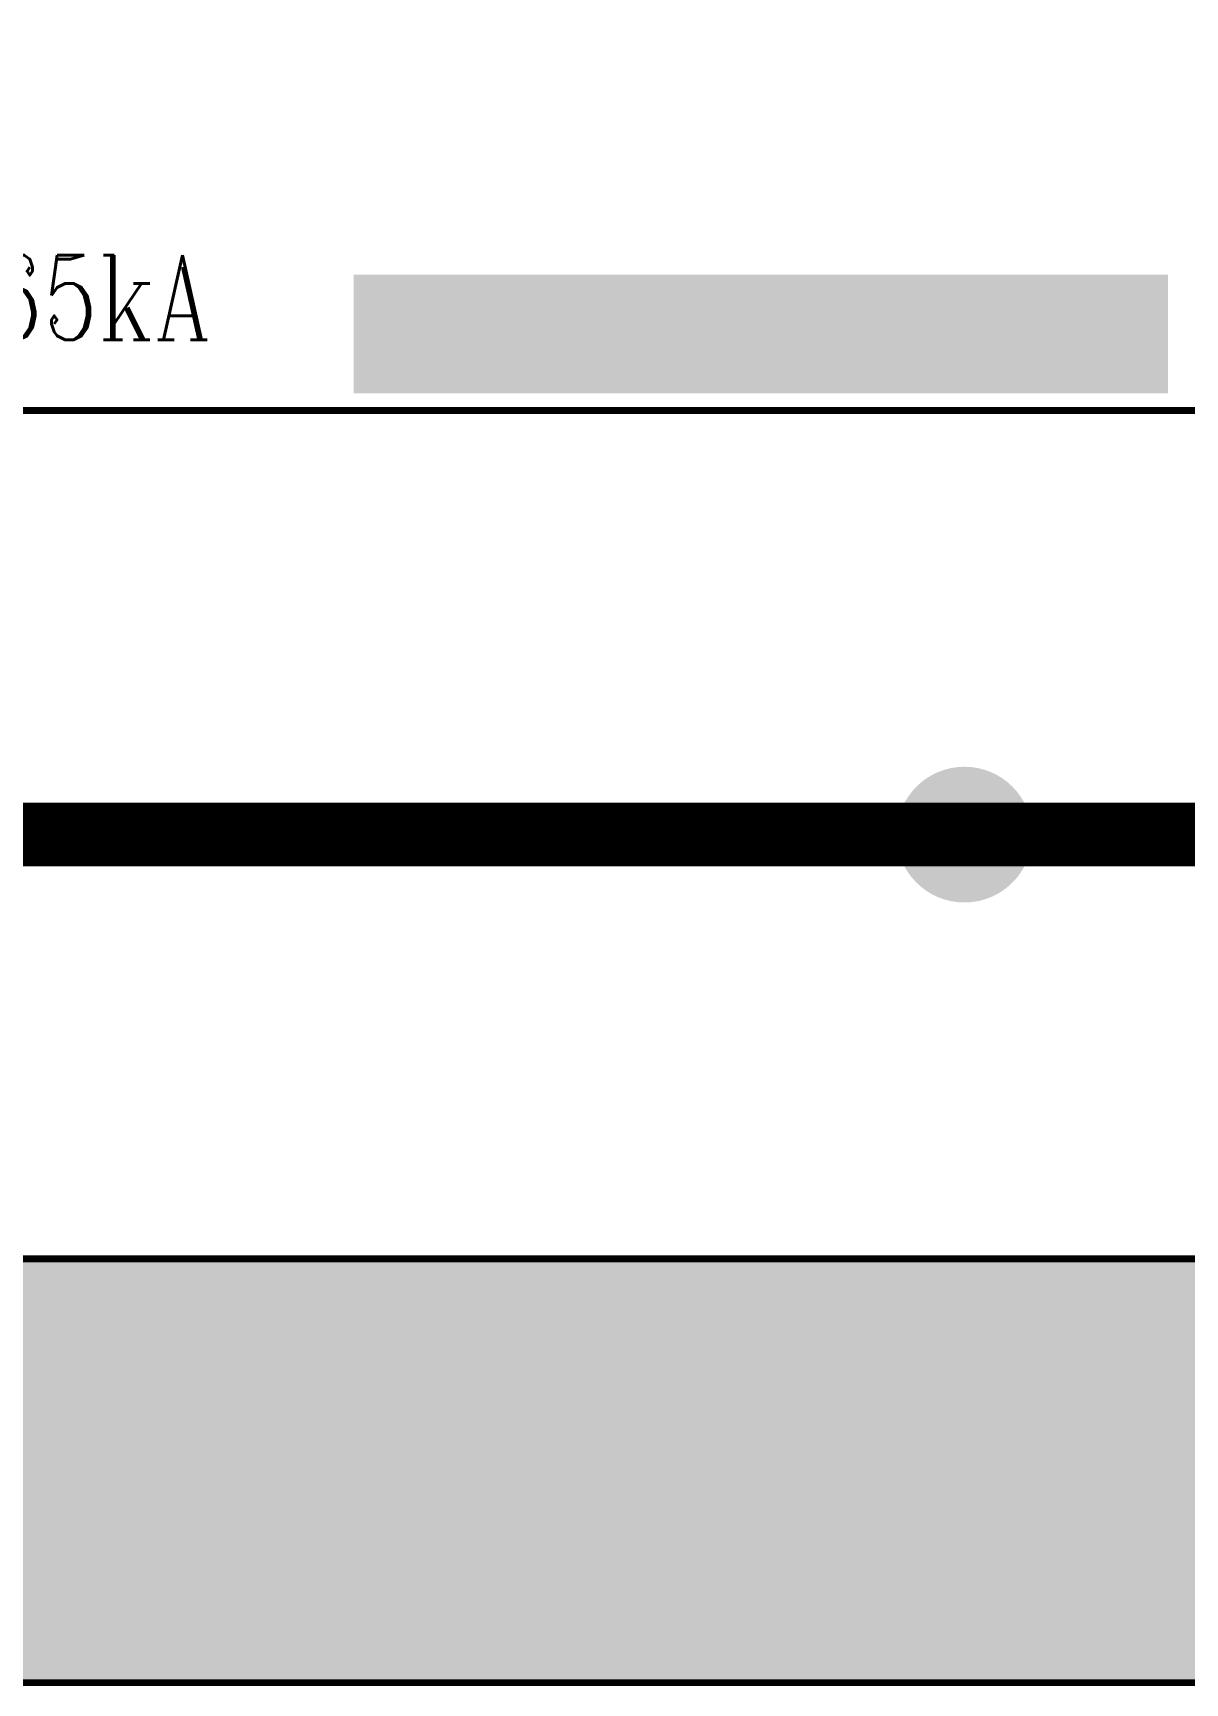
# Model space of a CAD drawing. Header units: millimetres. Extents: x -116965 to 323937, y 291661 to 566926.
# Drawn here: x -47407.6 to -47136.1, y 304837.4 to 305226.3 of the extents above; entities that cross this region are included whole.
import ezdxf

# ---------------------------------------------------------------- set-up
doc = ezdxf.new("R2010")
doc.units = ezdxf.units.MM
doc.layers.get('0').update_dxf_attribs({"lineweight": 18})
doc.layers.add('C00-00-00', color=7, linetype='Continuous')
doc.layers.add('C34-3A-40', color=7, linetype='Continuous', true_color=0x343a40)
doc.layers.add('C62-64-69', color=7, linetype='Continuous', true_color=0x626469)
doc.styles.add('hw_Block', font='complex.shx', dxfattribs={"width": 0.75})

msp = doc.modelspace()

# ---------------------------------------------------------------- hatches: boundary and pattern name
at = {"layer": 'C00-00-00'}
h = msp.add_hatch(color=256, dxfattribs=at)
h.dxf.hatch_style = 2
h.paths.add_polyline_path([(-47332.058056, 305169.307667), (-47140.084856, 305169.307667), (-47140.084856, 305141.311577), (-47332.058056, 305141.311577)])
h = msp.add_hatch(color=256, dxfattribs=at)
edge = h.paths.add_edge_path()
edge.add_arc((-47188.078156, 305037.326092), 15.997765, 0, 360)
at = {"layer": 'C34-3A-40'}
h = msp.add_hatch(color=256, dxfattribs=at)
h.dxf.hatch_style = 2
h.paths.add_polyline_path([(-47831.988262, 304937.340052), (-47132.085971, 304937.340052), (-47132.085971, 304837.354008), (-47831.988262, 304837.354008)])
at = {"layer": 'C62-64-69'}
h = msp.add_hatch(color=256, dxfattribs=at)
h.dxf.hatch_style = 2
h.paths.add_polyline_path([(-47416.046331, 304928.341308), (-47384.050796, 304928.341308), (-47384.050796, 304921.342283), (-47416.046331, 304921.342283)])
h = msp.add_hatch(color=256, dxfattribs=at)
h.dxf.hatch_style = 2
h.paths.add_polyline_path([(-47384.050796, 304928.341308), (-47352.055262, 304928.341308), (-47352.055262, 304921.342283), (-47384.050796, 304921.342283)])
h = msp.add_hatch(color=256, dxfattribs=at)
h.dxf.hatch_style = 2
h.paths.add_polyline_path([(-47384.050796, 304928.341308), (-47352.055262, 304928.341308), (-47352.055262, 304921.342283), (-47384.050796, 304921.342283)])
h = msp.add_hatch(color=256, dxfattribs=at)
h.dxf.hatch_style = 2
h.paths.add_polyline_path([(-47352.055262, 304928.341308), (-47320.059731, 304928.341308), (-47320.059731, 304921.342283), (-47352.055262, 304921.342283)])
h = msp.add_hatch(color=256, dxfattribs=at)
h.dxf.hatch_style = 2
h.paths.add_polyline_path([(-47352.055262, 304928.341308), (-47320.059731, 304928.341308), (-47320.059731, 304921.342283), (-47352.055262, 304921.342283)])
h = msp.add_hatch(color=256, dxfattribs=at)
h.dxf.hatch_style = 2
h.paths.add_polyline_path([(-47320.059731, 304928.341308), (-47288.064196, 304928.341308), (-47288.064196, 304921.342283), (-47320.059731, 304921.342283)])
h = msp.add_hatch(color=256, dxfattribs=at)
h.dxf.hatch_style = 2
h.paths.add_polyline_path([(-47320.059731, 304928.341308), (-47288.064196, 304928.341308), (-47288.064196, 304921.342283), (-47320.059731, 304921.342283)])
h = msp.add_hatch(color=256, dxfattribs=at)
h.dxf.hatch_style = 2
h.paths.add_polyline_path([(-47288.064196, 304928.341308), (-47256.068662, 304928.341308), (-47256.068662, 304921.342283), (-47288.064196, 304921.342283)])
h = msp.add_hatch(color=256, dxfattribs=at)
h.dxf.hatch_style = 2
h.paths.add_polyline_path([(-47288.064196, 304928.341308), (-47256.068662, 304928.341308), (-47256.068662, 304921.342283), (-47288.064196, 304921.342283)])
h = msp.add_hatch(color=256, dxfattribs=at)
h.dxf.hatch_style = 2
h.paths.add_polyline_path([(-47256.068662, 304928.341308), (-47224.073131, 304928.341308), (-47224.073131, 304921.342283), (-47256.068662, 304921.342283)])
h = msp.add_hatch(color=256, dxfattribs=at)
h.dxf.hatch_style = 2
h.paths.add_polyline_path([(-47224.073131, 304928.341308), (-47192.077596, 304928.341308), (-47192.077596, 304921.342283), (-47224.073131, 304921.342283)])
h = msp.add_hatch(color=256, dxfattribs=at)
h.dxf.hatch_style = 2
h.paths.add_polyline_path([(-47224.073131, 304928.341308), (-47192.077596, 304928.341308), (-47192.077596, 304921.342283), (-47224.073131, 304921.342283)])
h = msp.add_hatch(color=256, dxfattribs=at)
h.dxf.hatch_style = 2
h.paths.add_polyline_path([(-47192.077596, 304928.341308), (-47160.082062, 304928.341308), (-47160.082062, 304921.342283), (-47192.077596, 304921.342283)])
h = msp.add_hatch(color=256, dxfattribs=at)
h.dxf.hatch_style = 2
h.paths.add_polyline_path([(-47192.077596, 304928.341308), (-47160.082062, 304928.341308), (-47160.082062, 304921.342283), (-47192.077596, 304921.342283)])
h = msp.add_hatch(color=256, dxfattribs=at)
h.dxf.hatch_style = 2
h.paths.add_polyline_path([(-47160.082062, 304928.341308), (-47128.086531, 304928.341308), (-47128.086531, 304921.342283), (-47160.082062, 304921.342283)])
h = msp.add_hatch(color=256, dxfattribs=at)
h.dxf.hatch_style = 2
h.paths.add_polyline_path([(-47416.046331, 304921.342283), (-47384.050796, 304921.342283), (-47384.050796, 304919.342564), (-47416.046331, 304919.342564)])
h = msp.add_hatch(color=256, dxfattribs=at)
h.dxf.hatch_style = 2
h.paths.add_polyline_path([(-47416.046331, 304919.342564), (-47384.050796, 304919.342564), (-47384.050796, 304912.343539), (-47416.046331, 304912.343539)])
h = msp.add_hatch(color=256, dxfattribs=at)
h.dxf.hatch_style = 2
h.paths.add_polyline_path([(-47384.050796, 304921.342283), (-47352.055262, 304921.342283), (-47352.055262, 304919.342564), (-47384.050796, 304919.342564)])
h = msp.add_hatch(color=256, dxfattribs=at)
h.dxf.hatch_style = 2
h.paths.add_polyline_path([(-47384.050796, 304921.342283), (-47352.055262, 304921.342283), (-47352.055262, 304919.342564), (-47384.050796, 304919.342564)])
h = msp.add_hatch(color=256, dxfattribs=at)
h.dxf.hatch_style = 2
h.paths.add_polyline_path([(-47384.050796, 304919.342564), (-47352.055262, 304919.342564), (-47352.055262, 304912.343539), (-47384.050796, 304912.343539)])
h = msp.add_hatch(color=256, dxfattribs=at)
h.dxf.hatch_style = 2
h.paths.add_polyline_path([(-47384.050796, 304919.342564), (-47352.055262, 304919.342564), (-47352.055262, 304912.343539), (-47384.050796, 304912.343539)])
h = msp.add_hatch(color=256, dxfattribs=at)
h.dxf.hatch_style = 2
h.paths.add_polyline_path([(-47352.055262, 304921.342283), (-47320.059731, 304921.342283), (-47320.059731, 304919.342564), (-47352.055262, 304919.342564)])
h = msp.add_hatch(color=256, dxfattribs=at)
h.dxf.hatch_style = 2
h.paths.add_polyline_path([(-47352.055262, 304921.342283), (-47320.059731, 304921.342283), (-47320.059731, 304919.342564), (-47352.055262, 304919.342564)])
h = msp.add_hatch(color=256, dxfattribs=at)
h.dxf.hatch_style = 2
h.paths.add_polyline_path([(-47352.055262, 304919.342564), (-47320.059731, 304919.342564), (-47320.059731, 304912.343539), (-47352.055262, 304912.343539)])
h = msp.add_hatch(color=256, dxfattribs=at)
h.dxf.hatch_style = 2
h.paths.add_polyline_path([(-47352.055262, 304919.342564), (-47320.059731, 304919.342564), (-47320.059731, 304912.343539), (-47352.055262, 304912.343539)])
h = msp.add_hatch(color=256, dxfattribs=at)
h.dxf.hatch_style = 2
h.paths.add_polyline_path([(-47320.059731, 304921.342283), (-47288.064196, 304921.342283), (-47288.064196, 304919.342564), (-47320.059731, 304919.342564)])
h = msp.add_hatch(color=256, dxfattribs=at)
h.dxf.hatch_style = 2
h.paths.add_polyline_path([(-47320.059731, 304921.342283), (-47288.064196, 304921.342283), (-47288.064196, 304919.342564), (-47320.059731, 304919.342564)])
h = msp.add_hatch(color=256, dxfattribs=at)
h.dxf.hatch_style = 2
h.paths.add_polyline_path([(-47320.059731, 304919.342564), (-47288.064196, 304919.342564), (-47288.064196, 304912.343539), (-47320.059731, 304912.343539)])
h = msp.add_hatch(color=256, dxfattribs=at)
h.dxf.hatch_style = 2
h.paths.add_polyline_path([(-47320.059731, 304919.342564), (-47288.064196, 304919.342564), (-47288.064196, 304912.343539), (-47320.059731, 304912.343539)])
h = msp.add_hatch(color=256, dxfattribs=at)
h.dxf.hatch_style = 2
h.paths.add_polyline_path([(-47288.064196, 304921.342283), (-47256.068662, 304921.342283), (-47256.068662, 304919.342564), (-47288.064196, 304919.342564)])
h = msp.add_hatch(color=256, dxfattribs=at)
h.dxf.hatch_style = 2
h.paths.add_polyline_path([(-47288.064196, 304921.342283), (-47256.068662, 304921.342283), (-47256.068662, 304919.342564), (-47288.064196, 304919.342564)])
h = msp.add_hatch(color=256, dxfattribs=at)
h.dxf.hatch_style = 2
h.paths.add_polyline_path([(-47288.064196, 304919.342564), (-47256.068662, 304919.342564), (-47256.068662, 304912.343539), (-47288.064196, 304912.343539)])
h = msp.add_hatch(color=256, dxfattribs=at)
h.dxf.hatch_style = 2
h.paths.add_polyline_path([(-47288.064196, 304919.342564), (-47256.068662, 304919.342564), (-47256.068662, 304912.343539), (-47288.064196, 304912.343539)])
h = msp.add_hatch(color=256, dxfattribs=at)
h.dxf.hatch_style = 2
h.paths.add_polyline_path([(-47256.068662, 304921.342283), (-47224.073131, 304921.342283), (-47224.073131, 304919.342564), (-47256.068662, 304919.342564)])
h = msp.add_hatch(color=256, dxfattribs=at)
h.dxf.hatch_style = 2
h.paths.add_polyline_path([(-47256.068662, 304919.342564), (-47224.073131, 304919.342564), (-47224.073131, 304912.343539), (-47256.068662, 304912.343539)])
h = msp.add_hatch(color=256, dxfattribs=at)
h.dxf.hatch_style = 2
h.paths.add_polyline_path([(-47224.073131, 304921.342283), (-47192.077596, 304921.342283), (-47192.077596, 304919.342564), (-47224.073131, 304919.342564)])
h = msp.add_hatch(color=256, dxfattribs=at)
h.dxf.hatch_style = 2
h.paths.add_polyline_path([(-47224.073131, 304921.342283), (-47192.077596, 304921.342283), (-47192.077596, 304919.342564), (-47224.073131, 304919.342564)])
h = msp.add_hatch(color=256, dxfattribs=at)
h.dxf.hatch_style = 2
h.paths.add_polyline_path([(-47224.073131, 304919.342564), (-47192.077596, 304919.342564), (-47192.077596, 304912.343539), (-47224.073131, 304912.343539)])
h = msp.add_hatch(color=256, dxfattribs=at)
h.dxf.hatch_style = 2
h.paths.add_polyline_path([(-47224.073131, 304919.342564), (-47192.077596, 304919.342564), (-47192.077596, 304912.343539), (-47224.073131, 304912.343539)])
h = msp.add_hatch(color=256, dxfattribs=at)
h.dxf.hatch_style = 2
h.paths.add_polyline_path([(-47192.077596, 304921.342283), (-47160.082062, 304921.342283), (-47160.082062, 304919.342564), (-47192.077596, 304919.342564)])
h = msp.add_hatch(color=256, dxfattribs=at)
h.dxf.hatch_style = 2
h.paths.add_polyline_path([(-47192.077596, 304921.342283), (-47160.082062, 304921.342283), (-47160.082062, 304919.342564), (-47192.077596, 304919.342564)])
h = msp.add_hatch(color=256, dxfattribs=at)
h.dxf.hatch_style = 2
h.paths.add_polyline_path([(-47192.077596, 304919.342564), (-47160.082062, 304919.342564), (-47160.082062, 304912.343539), (-47192.077596, 304912.343539)])
h = msp.add_hatch(color=256, dxfattribs=at)
h.dxf.hatch_style = 2
h.paths.add_polyline_path([(-47192.077596, 304919.342564), (-47160.082062, 304919.342564), (-47160.082062, 304912.343539), (-47192.077596, 304912.343539)])
h = msp.add_hatch(color=256, dxfattribs=at)
h.dxf.hatch_style = 2
h.paths.add_polyline_path([(-47160.082062, 304921.342283), (-47128.086531, 304921.342283), (-47128.086531, 304919.342564), (-47160.082062, 304919.342564)])
h = msp.add_hatch(color=256, dxfattribs=at)
h.dxf.hatch_style = 2
h.paths.add_polyline_path([(-47160.082062, 304919.342564), (-47128.086531, 304919.342564), (-47128.086531, 304912.343539), (-47160.082062, 304912.343539)])
h = msp.add_hatch(color=256, dxfattribs=at)
h.dxf.hatch_style = 2
h.paths.add_polyline_path([(-47416.046331, 304912.343539), (-47384.050796, 304912.343539), (-47384.050796, 304910.34382), (-47416.046331, 304910.34382)])
h = msp.add_hatch(color=256, dxfattribs=at)
h.dxf.hatch_style = 2
h.paths.add_polyline_path([(-47416.046331, 304910.34382), (-47384.050796, 304910.34382), (-47384.050796, 304903.344795), (-47416.046331, 304903.344795)])
h = msp.add_hatch(color=256, dxfattribs=at)
h.dxf.hatch_style = 2
h.paths.add_polyline_path([(-47384.050796, 304912.343539), (-47352.055262, 304912.343539), (-47352.055262, 304910.34382), (-47384.050796, 304910.34382)])
h = msp.add_hatch(color=256, dxfattribs=at)
h.dxf.hatch_style = 2
h.paths.add_polyline_path([(-47384.050796, 304912.343539), (-47352.055262, 304912.343539), (-47352.055262, 304910.34382), (-47384.050796, 304910.34382)])
h = msp.add_hatch(color=256, dxfattribs=at)
h.dxf.hatch_style = 2
h.paths.add_polyline_path([(-47384.050796, 304910.34382), (-47352.055262, 304910.34382), (-47352.055262, 304903.344795), (-47384.050796, 304903.344795)])
h = msp.add_hatch(color=256, dxfattribs=at)
h.dxf.hatch_style = 2
h.paths.add_polyline_path([(-47384.050796, 304910.34382), (-47352.055262, 304910.34382), (-47352.055262, 304903.344795), (-47384.050796, 304903.344795)])
h = msp.add_hatch(color=256, dxfattribs=at)
h.dxf.hatch_style = 2
h.paths.add_polyline_path([(-47352.055262, 304912.343539), (-47320.059731, 304912.343539), (-47320.059731, 304910.34382), (-47352.055262, 304910.34382)])
h = msp.add_hatch(color=256, dxfattribs=at)
h.dxf.hatch_style = 2
h.paths.add_polyline_path([(-47352.055262, 304912.343539), (-47320.059731, 304912.343539), (-47320.059731, 304910.34382), (-47352.055262, 304910.34382)])
h = msp.add_hatch(color=256, dxfattribs=at)
h.dxf.hatch_style = 2
h.paths.add_polyline_path([(-47352.055262, 304910.34382), (-47320.059731, 304910.34382), (-47320.059731, 304903.344795), (-47352.055262, 304903.344795)])
h = msp.add_hatch(color=256, dxfattribs=at)
h.dxf.hatch_style = 2
h.paths.add_polyline_path([(-47352.055262, 304910.34382), (-47320.059731, 304910.34382), (-47320.059731, 304903.344795), (-47352.055262, 304903.344795)])
h = msp.add_hatch(color=256, dxfattribs=at)
h.dxf.hatch_style = 2
h.paths.add_polyline_path([(-47320.059731, 304912.343539), (-47288.064196, 304912.343539), (-47288.064196, 304910.34382), (-47320.059731, 304910.34382)])
h = msp.add_hatch(color=256, dxfattribs=at)
h.dxf.hatch_style = 2
h.paths.add_polyline_path([(-47320.059731, 304912.343539), (-47288.064196, 304912.343539), (-47288.064196, 304910.34382), (-47320.059731, 304910.34382)])
h = msp.add_hatch(color=256, dxfattribs=at)
h.dxf.hatch_style = 2
h.paths.add_polyline_path([(-47320.059731, 304910.34382), (-47288.064196, 304910.34382), (-47288.064196, 304903.344795), (-47320.059731, 304903.344795)])
h = msp.add_hatch(color=256, dxfattribs=at)
h.dxf.hatch_style = 2
h.paths.add_polyline_path([(-47320.059731, 304910.34382), (-47288.064196, 304910.34382), (-47288.064196, 304903.344795), (-47320.059731, 304903.344795)])
h = msp.add_hatch(color=256, dxfattribs=at)
h.dxf.hatch_style = 2
h.paths.add_polyline_path([(-47288.064196, 304912.343539), (-47256.068662, 304912.343539), (-47256.068662, 304910.34382), (-47288.064196, 304910.34382)])
h = msp.add_hatch(color=256, dxfattribs=at)
h.dxf.hatch_style = 2
h.paths.add_polyline_path([(-47288.064196, 304912.343539), (-47256.068662, 304912.343539), (-47256.068662, 304910.34382), (-47288.064196, 304910.34382)])
h = msp.add_hatch(color=256, dxfattribs=at)
h.dxf.hatch_style = 2
h.paths.add_polyline_path([(-47288.064196, 304910.34382), (-47256.068662, 304910.34382), (-47256.068662, 304903.344795), (-47288.064196, 304903.344795)])
h = msp.add_hatch(color=256, dxfattribs=at)
h.dxf.hatch_style = 2
h.paths.add_polyline_path([(-47288.064196, 304910.34382), (-47256.068662, 304910.34382), (-47256.068662, 304903.344795), (-47288.064196, 304903.344795)])
h = msp.add_hatch(color=256, dxfattribs=at)
h.dxf.hatch_style = 2
h.paths.add_polyline_path([(-47256.068662, 304912.343539), (-47224.073131, 304912.343539), (-47224.073131, 304910.34382), (-47256.068662, 304910.34382)])
h = msp.add_hatch(color=256, dxfattribs=at)
h.dxf.hatch_style = 2
h.paths.add_polyline_path([(-47256.068662, 304910.34382), (-47224.073131, 304910.34382), (-47224.073131, 304903.344795), (-47256.068662, 304903.344795)])
h = msp.add_hatch(color=256, dxfattribs=at)
h.dxf.hatch_style = 2
h.paths.add_polyline_path([(-47224.073131, 304912.343539), (-47192.077596, 304912.343539), (-47192.077596, 304910.34382), (-47224.073131, 304910.34382)])
h = msp.add_hatch(color=256, dxfattribs=at)
h.dxf.hatch_style = 2
h.paths.add_polyline_path([(-47224.073131, 304912.343539), (-47192.077596, 304912.343539), (-47192.077596, 304910.34382), (-47224.073131, 304910.34382)])
h = msp.add_hatch(color=256, dxfattribs=at)
h.dxf.hatch_style = 2
h.paths.add_polyline_path([(-47224.073131, 304910.34382), (-47192.077596, 304910.34382), (-47192.077596, 304903.344795), (-47224.073131, 304903.344795)])
h = msp.add_hatch(color=256, dxfattribs=at)
h.dxf.hatch_style = 2
h.paths.add_polyline_path([(-47224.073131, 304910.34382), (-47192.077596, 304910.34382), (-47192.077596, 304903.344795), (-47224.073131, 304903.344795)])
h = msp.add_hatch(color=256, dxfattribs=at)
h.dxf.hatch_style = 2
h.paths.add_polyline_path([(-47192.077596, 304912.343539), (-47160.082062, 304912.343539), (-47160.082062, 304910.34382), (-47192.077596, 304910.34382)])
h = msp.add_hatch(color=256, dxfattribs=at)
h.dxf.hatch_style = 2
h.paths.add_polyline_path([(-47192.077596, 304912.343539), (-47160.082062, 304912.343539), (-47160.082062, 304910.34382), (-47192.077596, 304910.34382)])
h = msp.add_hatch(color=256, dxfattribs=at)
h.dxf.hatch_style = 2
h.paths.add_polyline_path([(-47192.077596, 304910.34382), (-47160.082062, 304910.34382), (-47160.082062, 304903.344795), (-47192.077596, 304903.344795)])
h = msp.add_hatch(color=256, dxfattribs=at)
h.dxf.hatch_style = 2
h.paths.add_polyline_path([(-47192.077596, 304910.34382), (-47160.082062, 304910.34382), (-47160.082062, 304903.344795), (-47192.077596, 304903.344795)])
h = msp.add_hatch(color=256, dxfattribs=at)
h.dxf.hatch_style = 2
h.paths.add_polyline_path([(-47160.082062, 304912.343539), (-47128.086531, 304912.343539), (-47128.086531, 304910.34382), (-47160.082062, 304910.34382)])
h = msp.add_hatch(color=256, dxfattribs=at)
h.dxf.hatch_style = 2
h.paths.add_polyline_path([(-47160.082062, 304910.34382), (-47128.086531, 304910.34382), (-47128.086531, 304903.344795), (-47160.082062, 304903.344795)])
h = msp.add_hatch(color=256, dxfattribs=at)
h.dxf.hatch_style = 2
h.paths.add_polyline_path([(-47416.046331, 304903.344795), (-47384.050796, 304903.344795), (-47384.050796, 304901.345077), (-47416.046331, 304901.345077)])
h = msp.add_hatch(color=256, dxfattribs=at)
h.dxf.hatch_style = 2
h.paths.add_polyline_path([(-47384.050796, 304903.344795), (-47352.055262, 304903.344795), (-47352.055262, 304901.345077), (-47384.050796, 304901.345077)])
h = msp.add_hatch(color=256, dxfattribs=at)
h.dxf.hatch_style = 2
h.paths.add_polyline_path([(-47384.050796, 304903.344795), (-47352.055262, 304903.344795), (-47352.055262, 304901.345077), (-47384.050796, 304901.345077)])
h = msp.add_hatch(color=256, dxfattribs=at)
h.dxf.hatch_style = 2
h.paths.add_polyline_path([(-47352.055262, 304903.344795), (-47320.059731, 304903.344795), (-47320.059731, 304901.345077), (-47352.055262, 304901.345077)])
h = msp.add_hatch(color=256, dxfattribs=at)
h.dxf.hatch_style = 2
h.paths.add_polyline_path([(-47352.055262, 304903.344795), (-47320.059731, 304903.344795), (-47320.059731, 304901.345077), (-47352.055262, 304901.345077)])
h = msp.add_hatch(color=256, dxfattribs=at)
h.dxf.hatch_style = 2
h.paths.add_polyline_path([(-47320.059731, 304903.344795), (-47288.064196, 304903.344795), (-47288.064196, 304901.345077), (-47320.059731, 304901.345077)])
h = msp.add_hatch(color=256, dxfattribs=at)
h.dxf.hatch_style = 2
h.paths.add_polyline_path([(-47320.059731, 304903.344795), (-47288.064196, 304903.344795), (-47288.064196, 304901.345077), (-47320.059731, 304901.345077)])
h = msp.add_hatch(color=256, dxfattribs=at)
h.dxf.hatch_style = 2
h.paths.add_polyline_path([(-47288.064196, 304903.344795), (-47256.068662, 304903.344795), (-47256.068662, 304901.345077), (-47288.064196, 304901.345077)])
h = msp.add_hatch(color=256, dxfattribs=at)
h.dxf.hatch_style = 2
h.paths.add_polyline_path([(-47288.064196, 304903.344795), (-47256.068662, 304903.344795), (-47256.068662, 304901.345077), (-47288.064196, 304901.345077)])
h = msp.add_hatch(color=256, dxfattribs=at)
h.dxf.hatch_style = 2
h.paths.add_polyline_path([(-47256.068662, 304903.344795), (-47224.073131, 304903.344795), (-47224.073131, 304901.345077), (-47256.068662, 304901.345077)])
h = msp.add_hatch(color=256, dxfattribs=at)
h.dxf.hatch_style = 2
h.paths.add_polyline_path([(-47224.073131, 304903.344795), (-47192.077596, 304903.344795), (-47192.077596, 304901.345077), (-47224.073131, 304901.345077)])
h = msp.add_hatch(color=256, dxfattribs=at)
h.dxf.hatch_style = 2
h.paths.add_polyline_path([(-47224.073131, 304903.344795), (-47192.077596, 304903.344795), (-47192.077596, 304901.345077), (-47224.073131, 304901.345077)])
h = msp.add_hatch(color=256, dxfattribs=at)
h.dxf.hatch_style = 2
h.paths.add_polyline_path([(-47192.077596, 304903.344795), (-47160.082062, 304903.344795), (-47160.082062, 304901.345077), (-47192.077596, 304901.345077)])
h = msp.add_hatch(color=256, dxfattribs=at)
h.dxf.hatch_style = 2
h.paths.add_polyline_path([(-47192.077596, 304903.344795), (-47160.082062, 304903.344795), (-47160.082062, 304901.345077), (-47192.077596, 304901.345077)])
h = msp.add_hatch(color=256, dxfattribs=at)
h.dxf.hatch_style = 2
h.paths.add_polyline_path([(-47160.082062, 304903.344795), (-47128.086531, 304903.344795), (-47128.086531, 304901.345077), (-47160.082062, 304901.345077)])
h = msp.add_hatch(color=256, dxfattribs=at)
h.dxf.hatch_style = 2
h.paths.add_polyline_path([(-47416.046331, 304901.345077), (-47384.050796, 304901.345077), (-47384.050796, 304894.346051), (-47416.046331, 304894.346051)])
h = msp.add_hatch(color=256, dxfattribs=at)
h.dxf.hatch_style = 2
h.paths.add_polyline_path([(-47384.050796, 304901.345077), (-47352.055262, 304901.345077), (-47352.055262, 304894.346051), (-47384.050796, 304894.346051)])
h = msp.add_hatch(color=256, dxfattribs=at)
h.dxf.hatch_style = 2
h.paths.add_polyline_path([(-47384.050796, 304901.345077), (-47352.055262, 304901.345077), (-47352.055262, 304894.346051), (-47384.050796, 304894.346051)])
h = msp.add_hatch(color=256, dxfattribs=at)
h.dxf.hatch_style = 2
h.paths.add_polyline_path([(-47352.055262, 304901.345077), (-47320.059731, 304901.345077), (-47320.059731, 304894.346051), (-47352.055262, 304894.346051)])
h = msp.add_hatch(color=256, dxfattribs=at)
h.dxf.hatch_style = 2
h.paths.add_polyline_path([(-47352.055262, 304901.345077), (-47320.059731, 304901.345077), (-47320.059731, 304894.346051), (-47352.055262, 304894.346051)])
h = msp.add_hatch(color=256, dxfattribs=at)
h.dxf.hatch_style = 2
h.paths.add_polyline_path([(-47320.059731, 304901.345077), (-47288.064196, 304901.345077), (-47288.064196, 304894.346051), (-47320.059731, 304894.346051)])
h = msp.add_hatch(color=256, dxfattribs=at)
h.dxf.hatch_style = 2
h.paths.add_polyline_path([(-47320.059731, 304901.345077), (-47288.064196, 304901.345077), (-47288.064196, 304894.346051), (-47320.059731, 304894.346051)])
h = msp.add_hatch(color=256, dxfattribs=at)
h.dxf.hatch_style = 2
h.paths.add_polyline_path([(-47288.064196, 304901.345077), (-47256.068662, 304901.345077), (-47256.068662, 304894.346051), (-47288.064196, 304894.346051)])
h = msp.add_hatch(color=256, dxfattribs=at)
h.dxf.hatch_style = 2
h.paths.add_polyline_path([(-47288.064196, 304901.345077), (-47256.068662, 304901.345077), (-47256.068662, 304894.346051), (-47288.064196, 304894.346051)])
h = msp.add_hatch(color=256, dxfattribs=at)
h.dxf.hatch_style = 2
h.paths.add_polyline_path([(-47256.068662, 304901.345077), (-47224.073131, 304901.345077), (-47224.073131, 304894.346051), (-47256.068662, 304894.346051)])
h = msp.add_hatch(color=256, dxfattribs=at)
h.dxf.hatch_style = 2
h.paths.add_polyline_path([(-47224.073131, 304901.345077), (-47192.077596, 304901.345077), (-47192.077596, 304894.346051), (-47224.073131, 304894.346051)])
h = msp.add_hatch(color=256, dxfattribs=at)
h.dxf.hatch_style = 2
h.paths.add_polyline_path([(-47224.073131, 304901.345077), (-47192.077596, 304901.345077), (-47192.077596, 304894.346051), (-47224.073131, 304894.346051)])
h = msp.add_hatch(color=256, dxfattribs=at)
h.dxf.hatch_style = 2
h.paths.add_polyline_path([(-47192.077596, 304901.345077), (-47160.082062, 304901.345077), (-47160.082062, 304894.346051), (-47192.077596, 304894.346051)])
h = msp.add_hatch(color=256, dxfattribs=at)
h.dxf.hatch_style = 2
h.paths.add_polyline_path([(-47192.077596, 304901.345077), (-47160.082062, 304901.345077), (-47160.082062, 304894.346051), (-47192.077596, 304894.346051)])
h = msp.add_hatch(color=256, dxfattribs=at)
h.dxf.hatch_style = 2
h.paths.add_polyline_path([(-47160.082062, 304901.345077), (-47128.086531, 304901.345077), (-47128.086531, 304894.346051), (-47160.082062, 304894.346051)])
h = msp.add_hatch(color=256, dxfattribs=at)
h.dxf.hatch_style = 2
h.paths.add_polyline_path([(-47416.046331, 304894.346051), (-47384.050796, 304894.346051), (-47384.050796, 304892.346333), (-47416.046331, 304892.346333)])
h = msp.add_hatch(color=256, dxfattribs=at)
h.dxf.hatch_style = 2
h.paths.add_polyline_path([(-47416.046331, 304892.346333), (-47384.050796, 304892.346333), (-47384.050796, 304885.347308), (-47416.046331, 304885.347308)])
h = msp.add_hatch(color=256, dxfattribs=at)
h.dxf.hatch_style = 2
h.paths.add_polyline_path([(-47384.050796, 304894.346051), (-47352.055262, 304894.346051), (-47352.055262, 304892.346333), (-47384.050796, 304892.346333)])
h = msp.add_hatch(color=256, dxfattribs=at)
h.dxf.hatch_style = 2
h.paths.add_polyline_path([(-47384.050796, 304894.346051), (-47352.055262, 304894.346051), (-47352.055262, 304892.346333), (-47384.050796, 304892.346333)])
h = msp.add_hatch(color=256, dxfattribs=at)
h.dxf.hatch_style = 2
h.paths.add_polyline_path([(-47384.050796, 304892.346333), (-47352.055262, 304892.346333), (-47352.055262, 304885.347308), (-47384.050796, 304885.347308)])
h = msp.add_hatch(color=256, dxfattribs=at)
h.dxf.hatch_style = 2
h.paths.add_polyline_path([(-47384.050796, 304892.346333), (-47352.055262, 304892.346333), (-47352.055262, 304885.347308), (-47384.050796, 304885.347308)])
h = msp.add_hatch(color=256, dxfattribs=at)
h.dxf.hatch_style = 2
h.paths.add_polyline_path([(-47352.055262, 304894.346051), (-47320.059731, 304894.346051), (-47320.059731, 304892.346333), (-47352.055262, 304892.346333)])
h = msp.add_hatch(color=256, dxfattribs=at)
h.dxf.hatch_style = 2
h.paths.add_polyline_path([(-47352.055262, 304894.346051), (-47320.059731, 304894.346051), (-47320.059731, 304892.346333), (-47352.055262, 304892.346333)])
h = msp.add_hatch(color=256, dxfattribs=at)
h.dxf.hatch_style = 2
h.paths.add_polyline_path([(-47352.055262, 304892.346333), (-47320.059731, 304892.346333), (-47320.059731, 304885.347308), (-47352.055262, 304885.347308)])
h = msp.add_hatch(color=256, dxfattribs=at)
h.dxf.hatch_style = 2
h.paths.add_polyline_path([(-47352.055262, 304892.346333), (-47320.059731, 304892.346333), (-47320.059731, 304885.347308), (-47352.055262, 304885.347308)])
h = msp.add_hatch(color=256, dxfattribs=at)
h.dxf.hatch_style = 2
h.paths.add_polyline_path([(-47320.059731, 304894.346051), (-47288.064196, 304894.346051), (-47288.064196, 304892.346333), (-47320.059731, 304892.346333)])
h = msp.add_hatch(color=256, dxfattribs=at)
h.dxf.hatch_style = 2
h.paths.add_polyline_path([(-47320.059731, 304894.346051), (-47288.064196, 304894.346051), (-47288.064196, 304892.346333), (-47320.059731, 304892.346333)])
h = msp.add_hatch(color=256, dxfattribs=at)
h.dxf.hatch_style = 2
h.paths.add_polyline_path([(-47320.059731, 304892.346333), (-47288.064196, 304892.346333), (-47288.064196, 304885.347308), (-47320.059731, 304885.347308)])
h = msp.add_hatch(color=256, dxfattribs=at)
h.dxf.hatch_style = 2
h.paths.add_polyline_path([(-47320.059731, 304892.346333), (-47288.064196, 304892.346333), (-47288.064196, 304885.347308), (-47320.059731, 304885.347308)])
h = msp.add_hatch(color=256, dxfattribs=at)
h.dxf.hatch_style = 2
h.paths.add_polyline_path([(-47288.064196, 304894.346051), (-47256.068662, 304894.346051), (-47256.068662, 304892.346333), (-47288.064196, 304892.346333)])
h = msp.add_hatch(color=256, dxfattribs=at)
h.dxf.hatch_style = 2
h.paths.add_polyline_path([(-47288.064196, 304894.346051), (-47256.068662, 304894.346051), (-47256.068662, 304892.346333), (-47288.064196, 304892.346333)])
h = msp.add_hatch(color=256, dxfattribs=at)
h.dxf.hatch_style = 2
h.paths.add_polyline_path([(-47288.064196, 304892.346333), (-47256.068662, 304892.346333), (-47256.068662, 304885.347308), (-47288.064196, 304885.347308)])
h = msp.add_hatch(color=256, dxfattribs=at)
h.dxf.hatch_style = 2
h.paths.add_polyline_path([(-47288.064196, 304892.346333), (-47256.068662, 304892.346333), (-47256.068662, 304885.347308), (-47288.064196, 304885.347308)])
h = msp.add_hatch(color=256, dxfattribs=at)
h.dxf.hatch_style = 2
h.paths.add_polyline_path([(-47256.068662, 304894.346051), (-47224.073131, 304894.346051), (-47224.073131, 304892.346333), (-47256.068662, 304892.346333)])
h = msp.add_hatch(color=256, dxfattribs=at)
h.dxf.hatch_style = 2
h.paths.add_polyline_path([(-47256.068662, 304892.346333), (-47224.073131, 304892.346333), (-47224.073131, 304885.347308), (-47256.068662, 304885.347308)])
h = msp.add_hatch(color=256, dxfattribs=at)
h.dxf.hatch_style = 2
h.paths.add_polyline_path([(-47224.073131, 304894.346051), (-47192.077596, 304894.346051), (-47192.077596, 304892.346333), (-47224.073131, 304892.346333)])
h = msp.add_hatch(color=256, dxfattribs=at)
h.dxf.hatch_style = 2
h.paths.add_polyline_path([(-47224.073131, 304894.346051), (-47192.077596, 304894.346051), (-47192.077596, 304892.346333), (-47224.073131, 304892.346333)])
h = msp.add_hatch(color=256, dxfattribs=at)
h.dxf.hatch_style = 2
h.paths.add_polyline_path([(-47224.073131, 304892.346333), (-47192.077596, 304892.346333), (-47192.077596, 304885.347308), (-47224.073131, 304885.347308)])
h = msp.add_hatch(color=256, dxfattribs=at)
h.dxf.hatch_style = 2
h.paths.add_polyline_path([(-47224.073131, 304892.346333), (-47192.077596, 304892.346333), (-47192.077596, 304885.347308), (-47224.073131, 304885.347308)])
h = msp.add_hatch(color=256, dxfattribs=at)
h.dxf.hatch_style = 2
h.paths.add_polyline_path([(-47192.077596, 304894.346051), (-47160.082062, 304894.346051), (-47160.082062, 304892.346333), (-47192.077596, 304892.346333)])
h = msp.add_hatch(color=256, dxfattribs=at)
h.dxf.hatch_style = 2
h.paths.add_polyline_path([(-47192.077596, 304894.346051), (-47160.082062, 304894.346051), (-47160.082062, 304892.346333), (-47192.077596, 304892.346333)])
h = msp.add_hatch(color=256, dxfattribs=at)
h.dxf.hatch_style = 2
h.paths.add_polyline_path([(-47192.077596, 304892.346333), (-47160.082062, 304892.346333), (-47160.082062, 304885.347308), (-47192.077596, 304885.347308)])
h = msp.add_hatch(color=256, dxfattribs=at)
h.dxf.hatch_style = 2
h.paths.add_polyline_path([(-47192.077596, 304892.346333), (-47160.082062, 304892.346333), (-47160.082062, 304885.347308), (-47192.077596, 304885.347308)])
h = msp.add_hatch(color=256, dxfattribs=at)
h.dxf.hatch_style = 2
h.paths.add_polyline_path([(-47160.082062, 304894.346051), (-47128.086531, 304894.346051), (-47128.086531, 304892.346333), (-47160.082062, 304892.346333)])
h = msp.add_hatch(color=256, dxfattribs=at)
h.dxf.hatch_style = 2
h.paths.add_polyline_path([(-47160.082062, 304892.346333), (-47128.086531, 304892.346333), (-47128.086531, 304885.347308), (-47160.082062, 304885.347308)])
h = msp.add_hatch(color=256, dxfattribs=at)
h.dxf.hatch_style = 2
h.paths.add_polyline_path([(-47416.046331, 304885.347308), (-47384.050796, 304885.347308), (-47384.050796, 304883.347589), (-47416.046331, 304883.347589)])
h = msp.add_hatch(color=256, dxfattribs=at)
h.dxf.hatch_style = 2
h.paths.add_polyline_path([(-47384.050796, 304885.347308), (-47352.055262, 304885.347308), (-47352.055262, 304883.347589), (-47384.050796, 304883.347589)])
h = msp.add_hatch(color=256, dxfattribs=at)
h.dxf.hatch_style = 2
h.paths.add_polyline_path([(-47384.050796, 304885.347308), (-47352.055262, 304885.347308), (-47352.055262, 304883.347589), (-47384.050796, 304883.347589)])
h = msp.add_hatch(color=256, dxfattribs=at)
h.dxf.hatch_style = 2
h.paths.add_polyline_path([(-47352.055262, 304885.347308), (-47320.059731, 304885.347308), (-47320.059731, 304883.347589), (-47352.055262, 304883.347589)])
h = msp.add_hatch(color=256, dxfattribs=at)
h.dxf.hatch_style = 2
h.paths.add_polyline_path([(-47352.055262, 304885.347308), (-47320.059731, 304885.347308), (-47320.059731, 304883.347589), (-47352.055262, 304883.347589)])
h = msp.add_hatch(color=256, dxfattribs=at)
h.dxf.hatch_style = 2
h.paths.add_polyline_path([(-47320.059731, 304885.347308), (-47288.064196, 304885.347308), (-47288.064196, 304883.347589), (-47320.059731, 304883.347589)])
h = msp.add_hatch(color=256, dxfattribs=at)
h.dxf.hatch_style = 2
h.paths.add_polyline_path([(-47320.059731, 304885.347308), (-47288.064196, 304885.347308), (-47288.064196, 304883.347589), (-47320.059731, 304883.347589)])
h = msp.add_hatch(color=256, dxfattribs=at)
h.dxf.hatch_style = 2
h.paths.add_polyline_path([(-47288.064196, 304885.347308), (-47256.068662, 304885.347308), (-47256.068662, 304883.347589), (-47288.064196, 304883.347589)])
h = msp.add_hatch(color=256, dxfattribs=at)
h.dxf.hatch_style = 2
h.paths.add_polyline_path([(-47288.064196, 304885.347308), (-47256.068662, 304885.347308), (-47256.068662, 304883.347589), (-47288.064196, 304883.347589)])
h = msp.add_hatch(color=256, dxfattribs=at)
h.dxf.hatch_style = 2
h.paths.add_polyline_path([(-47256.068662, 304885.347308), (-47224.073131, 304885.347308), (-47224.073131, 304883.347589), (-47256.068662, 304883.347589)])
h = msp.add_hatch(color=256, dxfattribs=at)
h.dxf.hatch_style = 2
h.paths.add_polyline_path([(-47224.073131, 304885.347308), (-47192.077596, 304885.347308), (-47192.077596, 304883.347589), (-47224.073131, 304883.347589)])
h = msp.add_hatch(color=256, dxfattribs=at)
h.dxf.hatch_style = 2
h.paths.add_polyline_path([(-47224.073131, 304885.347308), (-47192.077596, 304885.347308), (-47192.077596, 304883.347589), (-47224.073131, 304883.347589)])
h = msp.add_hatch(color=256, dxfattribs=at)
h.dxf.hatch_style = 2
h.paths.add_polyline_path([(-47192.077596, 304885.347308), (-47160.082062, 304885.347308), (-47160.082062, 304883.347589), (-47192.077596, 304883.347589)])
h = msp.add_hatch(color=256, dxfattribs=at)
h.dxf.hatch_style = 2
h.paths.add_polyline_path([(-47192.077596, 304885.347308), (-47160.082062, 304885.347308), (-47160.082062, 304883.347589), (-47192.077596, 304883.347589)])
h = msp.add_hatch(color=256, dxfattribs=at)
h.dxf.hatch_style = 2
h.paths.add_polyline_path([(-47160.082062, 304885.347308), (-47128.086531, 304885.347308), (-47128.086531, 304883.347589), (-47160.082062, 304883.347589)])

# ---------------------------------------------------------------- linework, layer by layer
at = {"color": 1, "lineweight": -3, "ltscale": 5, "const_width": 15}
msp.add_lwpolyline([(-48731.862637, 305037.326092), (-44132.448887, 305037.326092)], dxfattribs=at)
at = {"layer": 'C00-00-00', "lineweight": 211}
for points in [[(-47831.988262, 307037.046927), (-47132.085971, 307037.046927), (-47132.085971, 304837.354008), (-47831.988262, 304837.354008)], [(-47831.988262, 304937.340052), (-47132.085971, 304937.340052), (-47132.085971, 304837.354008), (-47831.988262, 304837.354008)]]:
    msp.add_lwpolyline(points, close=True, dxfattribs=at)
at = {"layer": 'C00-00-00', "lineweight": 100}
for points in [[(-47831.988262, 305737.228383), (-47132.085971, 305737.228383), (-47132.085971, 305137.312133), (-47831.988262, 305137.312133)], [(-47831.988262, 305137.312133), (-47132.085971, 305137.312133), (-47132.085971, 304937.340052), (-47831.988262, 304937.340052)]]:
    msp.add_lwpolyline(points, close=True, dxfattribs=at)

# ---------------------------------------------------------------- texts
at = {"color": 2, "insert": (-47473.316626, 305163.921318), "char_height": 20, "attachment_point": 5, "style": 'hw_Block'}
msp.add_mtext_dynamic_manual_height_columns('ACB 4P 1250A 65kA', width=280.32785492, gutter_width=12.5, heights=[0], dxfattribs=at)

doc.saveas('drawing.dxf')
